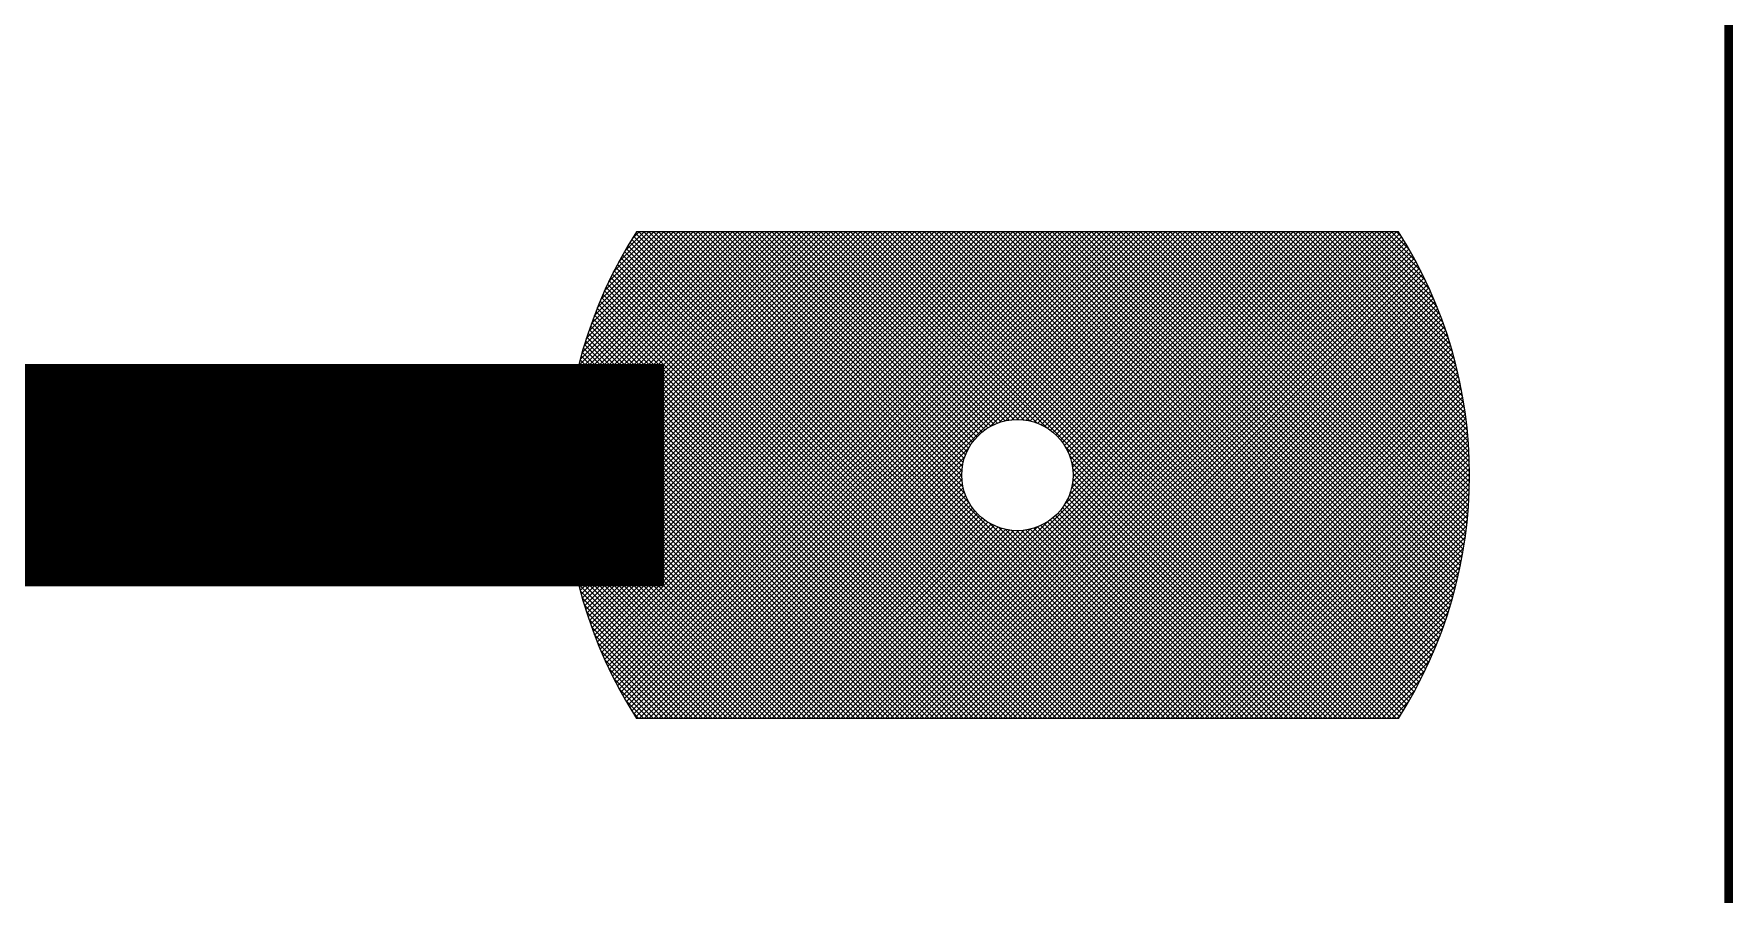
# Model space of a CAD drawing. Extents: x 0 to 395, y 0 to 270.
# Drawn here: x 122.83 to 128.91, y 216.3 to 219.39 of the extents above; entities that cross this region are included whole.
import ezdxf

# ---------------------------------------------------------------- set-up
doc = ezdxf.new("R2010")
doc.units = 0
doc.header["$LTSCALE"] = 0.3
doc.layers.get('0').update_dxf_attribs({"linetype": 'CONTINUOUS'})
doc.layers.add('TRACK', color=3, linetype='CONTINUOUS')

# ---------------------------------------------------------------- blocks, each defined once
blk = doc.blocks.new('*X10')
at = {"color": 0}
for p, q in [((70.13, 76.1935), (71.0116, 77.075)), ((70.13, 76.2112), (70.9939, 77.075)), ((70.1302, 76.1759), (71.0292, 77.075)), ((70.1303, 76.2291), (70.9762, 77.075)), ((70.1305, 76.1586), (71.0469, 77.075)), ((70.1307, 76.2472), (70.9585, 77.075)), ((70.1311, 76.1415), (71.0646, 77.075)), ((70.1313, 76.2655), (70.9408, 77.075)), ((70.1318, 76.1245), (71.0823, 77.075)), ((70.1322, 76.284), (70.9232, 77.075)), ((70.1326, 76.1077), (71.0999, 77.075)), ((70.1333, 76.3028), (70.9055, 77.075)), ((70.1337, 76.091), (71.1176, 77.075)), ((70.1346, 76.3218), (70.8878, 77.075)), ((70.1348, 76.0745), (71.1353, 77.075)), ((70.1361, 76.341), (70.8701, 77.075)), ((70.1362, 76.0582), (71.153, 77.075)), ((70.1377, 76.042), (71.1707, 77.075)), ((70.1379, 76.3605), (70.8525, 77.075)), ((70.1393, 76.026), (71.1883, 77.075)), ((70.14, 76.3802), (70.8348, 77.075)), ((70.1411, 76.0101), (71.206, 77.075)), ((70.1424, 76.4003), (70.8171, 77.075)), ((70.1431, 75.9944), (71.2237, 77.075)), ((70.145, 76.4206), (70.7994, 77.075)), ((70.1451, 75.9788), (71.2414, 77.075)), ((70.1473, 75.9633), (71.259, 77.075)), ((70.148, 76.4413), (70.7817, 77.075)), ((70.1497, 75.9479), (71.2767, 77.075)), ((70.1513, 76.4622), (70.7641, 77.075)), ((70.1521, 75.9327), (71.2944, 77.075)), ((70.1547, 75.9176), (71.3121, 77.075)), ((70.1549, 76.4835), (70.7464, 77.075)), ((70.1574, 75.9027), (71.3298, 77.075)), ((70.1589, 76.5052), (70.7287, 77.075)), ((70.1603, 75.8878), (71.3474, 77.075)), ((70.1632, 75.8731), (71.3651, 77.075)), ((70.1633, 76.5273), (70.711, 77.075)), ((70.1663, 75.8585), (71.3828, 77.075)), ((70.1681, 76.5497), (70.6934, 77.075)), ((70.1695, 75.844), (71.4005, 77.075)), ((70.1728, 75.8296), (71.4181, 77.075)), ((70.1733, 76.5726), (70.6757, 77.075)), ((70.1762, 75.8154), (71.4358, 77.075)), ((70.179, 76.596), (70.658, 77.075)), ((70.1797, 75.8012), (71.4535, 77.075)), ((70.1833, 75.7871), (71.4712, 77.075)), ((70.1852, 76.6198), (70.6403, 77.075)), ((70.1871, 75.7732), (71.4889, 77.075)), ((70.1909, 75.7594), (71.5065, 77.075)), ((70.1919, 76.6443), (70.6227, 77.075)), ((70.1948, 75.7456), (71.5242, 77.075)), ((70.1989, 75.732), (71.5419, 77.075)), ((70.1992, 76.6693), (70.605, 77.075)), ((70.203, 75.7184), (71.5596, 77.075)), ((70.2072, 75.705), (71.5772, 77.075)), ((70.2072, 76.6949), (70.5873, 77.075)), ((70.2116, 75.6916), (71.5949, 77.075)), ((70.2159, 76.7213), (70.5696, 77.075)), ((70.216, 75.6784), (71.6126, 77.075)), ((70.2205, 75.6652), (71.6303, 77.075)), ((70.2251, 75.6522), (71.648, 77.075)), ((70.2253, 76.7484), (70.5519, 77.075)), ((70.2298, 75.6392), (71.6656, 77.075)), ((70.2346, 75.6263), (71.6833, 77.075)), ((70.2357, 76.7764), (70.5343, 77.075)), ((70.2395, 75.6135), (71.701, 77.075)), ((70.2445, 75.6008), (71.7187, 77.075)), ((70.247, 76.8054), (70.5166, 77.075)), ((70.2496, 75.5882), (71.7363, 77.075)), ((70.2547, 75.5757), (71.754, 77.075)), ((70.2594, 76.8355), (70.4989, 77.075)), ((70.2599, 75.5633), (71.7717, 77.075)), ((70.2653, 75.5509), (71.7894, 77.075)), ((70.2707, 75.5386), (71.8071, 77.075)), ((70.2732, 76.8669), (70.4812, 77.075)), ((70.2762, 75.5264), (71.8247, 77.075)), ((70.2817, 75.5143), (71.8424, 77.075)), ((70.2874, 75.5023), (71.8601, 77.075)), ((70.2885, 76.8999), (70.4636, 77.075)), ((70.2931, 75.4904), (71.8778, 77.075)), ((70.299, 75.4785), (71.8954, 77.075)), ((70.3048, 75.4667), (71.9131, 77.075)), ((70.3056, 76.9347), (70.4459, 77.075)), ((70.3108, 75.455), (71.9308, 77.075)), ((70.3169, 75.4434), (71.9485, 77.075)), ((70.323, 75.4319), (71.9662, 77.075)), ((70.325, 76.9718), (70.4282, 77.075)), ((70.3292, 75.4204), (71.9838, 77.075)), ((70.3355, 75.409), (72.0015, 77.075)), ((70.3419, 75.3977), (72.0192, 77.075)), ((70.3473, 77.0118), (70.4105, 77.075)), ((70.3483, 75.3865), (72.0369, 77.075)), ((70.3548, 75.3753), (72.0545, 77.075)), ((72.0714, 75.325), (70.3611, 77.0353)), ((70.3614, 75.3642), (72.0722, 77.075)), ((72.0891, 75.325), (70.3678, 77.0463)), ((70.3681, 75.3532), (72.0899, 77.075)), ((70.3736, 77.0557), (70.3928, 77.075)), ((72.1068, 75.325), (70.3745, 77.0573)), ((70.3748, 75.3422), (72.1076, 77.075)), ((72.1244, 75.325), (70.3813, 77.0681)), ((70.3816, 75.3314), (72.1253, 77.075)), ((72.1421, 75.325), (70.3921, 77.075)), ((70.3929, 75.325), (72.1429, 77.075)), ((72.1598, 75.325), (70.4098, 77.075)), ((70.4106, 75.325), (72.1606, 77.075)), ((72.1775, 75.325), (70.4275, 77.075)), ((70.4283, 75.325), (72.1783, 77.075)), ((72.1952, 75.325), (70.4452, 77.075)), ((70.446, 75.325), (72.196, 77.075)), ((72.2128, 75.325), (70.4628, 77.075)), ((70.4636, 75.325), (72.2136, 77.075)), ((72.2305, 75.325), (70.4805, 77.075)), ((70.4813, 75.325), (72.2313, 77.075)), ((72.2482, 75.325), (70.4982, 77.075)), ((70.499, 75.325), (72.249, 77.075)), ((72.2659, 75.325), (70.5159, 77.075)), ((70.5167, 75.325), (72.2667, 77.075)), ((72.2835, 75.325), (70.5335, 77.075)), ((70.5344, 75.325), (72.2844, 77.075)), ((72.3012, 75.325), (70.5512, 77.075)), ((70.552, 75.325), (72.302, 77.075)), ((72.3189, 75.325), (70.5689, 77.075)), ((70.5697, 75.325), (72.3197, 77.075)), ((72.3366, 75.325), (70.5866, 77.075)), ((70.5874, 75.325), (72.3374, 77.075)), ((71.5857, 76.0936), (70.6043, 77.075)), ((71.5681, 76.1288), (70.6219, 77.075)), ((71.5603, 76.1543), (70.6396, 77.075)), ((71.5565, 76.1758), (70.6573, 77.075)), ((71.5551, 76.1949), (70.675, 77.075)), ((71.5554, 76.2123), (70.6926, 77.075)), ((71.557, 76.2283), (70.7103, 77.075)), ((71.5597, 76.2433), (70.728, 77.075)), ((71.5634, 76.2573), (70.7457, 77.075)), ((71.5678, 76.2705), (70.7634, 77.075)), ((71.573, 76.283), (70.781, 77.075)), ((71.5789, 76.2948), (70.7987, 77.075)), ((71.5854, 76.306), (70.8164, 77.075)), ((71.5925, 76.3166), (70.8341, 77.075)), ((71.6002, 76.3266), (70.8517, 77.075)), ((71.6084, 76.336), (70.8694, 77.075)), ((71.6172, 76.3449), (70.8871, 77.075)), ((71.6265, 76.3533), (70.9048, 77.075)), ((71.6364, 76.361), (70.9224, 77.075)), ((71.6469, 76.3683), (70.9401, 77.075)), ((71.6579, 76.3749), (70.9578, 77.075)), ((71.6696, 76.3809), (70.9755, 77.075)), ((71.682, 76.3862), (70.9932, 77.075)), ((71.695, 76.3908), (71.0108, 77.075)), ((71.7089, 76.3946), (71.0285, 77.075)), ((71.7237, 76.3975), (71.0462, 77.075)), ((71.7395, 76.3994), (71.0639, 77.075)), ((71.7566, 76.4), (71.0815, 77.075)), ((71.7753, 76.399), (71.0992, 77.075)), ((71.7962, 76.3957), (71.1169, 77.075)), ((71.8207, 76.3889), (71.1346, 77.075)), ((71.8528, 76.3745), (71.1523, 77.075)), ((72.9199, 75.325), (71.1699, 77.075)), ((71.1707, 75.325), (72.9207, 77.075)), ((72.9376, 75.325), (71.1876, 77.075)), ((71.1884, 75.325), (72.9384, 77.075)), ((72.9553, 75.325), (71.2053, 77.075)), ((71.2061, 75.325), (72.9561, 77.075)), ((72.973, 75.325), (71.223, 77.075)), ((71.2238, 75.325), (72.9738, 77.075)), ((72.9906, 75.325), (71.2406, 77.075)), ((71.2415, 75.325), (72.9915, 77.075)), ((73.0083, 75.325), (71.2583, 77.075)), ((71.2591, 75.325), (73.0091, 77.075)), ((73.026, 75.325), (71.276, 77.075)), ((71.2768, 75.325), (73.0268, 77.075)), ((73.0437, 75.325), (71.2937, 77.075)), ((71.2945, 75.325), (73.0445, 77.075)), ((73.0614, 75.325), (71.3114, 77.075)), ((71.3122, 75.325), (73.0622, 77.075)), ((73.079, 75.325), (71.329, 77.075)), ((71.3298, 75.325), (73.0798, 77.075)), ((73.0967, 75.325), (71.3467, 77.075)), ((71.3475, 75.325), (73.0975, 77.075)), ((73.1144, 75.325), (71.3644, 77.075)), ((71.3652, 75.325), (73.1152, 77.075)), ((73.1273, 75.3297), (71.3821, 77.075)), ((71.3829, 75.325), (73.1276, 77.0698)), ((73.1341, 75.3406), (71.3997, 77.075)), ((71.4006, 75.325), (73.1345, 77.0589)), ((73.1409, 75.3515), (71.4174, 77.075)), ((71.4182, 75.325), (73.1412, 77.048)), ((73.1476, 75.3625), (71.4351, 77.075)), ((71.4359, 75.325), (73.1479, 77.037)), ((73.1542, 75.3736), (71.4528, 77.075)), ((73.1607, 75.3848), (71.4705, 77.075)), ((73.1672, 75.396), (71.4881, 77.075)), ((73.1735, 75.4073), (71.5058, 77.075)), ((73.1798, 75.4187), (71.5235, 77.075)), ((73.1861, 75.4301), (71.5412, 77.075)), ((73.1922, 75.4417), (71.5588, 77.075)), ((73.1983, 75.4533), (71.5765, 77.075)), ((73.2043, 75.465), (71.5942, 77.075)), ((73.2102, 75.4767), (71.6119, 77.075)), ((73.216, 75.4886), (71.6296, 77.075)), ((73.2217, 75.5005), (71.6472, 77.075)), ((71.6507, 76.3707), (72.3551, 77.075)), ((73.2274, 75.5125), (71.6649, 77.075)), ((73.233, 75.5246), (71.6826, 77.075)), ((71.6851, 76.3874), (72.3727, 77.075)), ((73.2385, 75.5368), (71.7003, 77.075)), ((71.7104, 76.395), (72.3904, 77.075)), ((73.2439, 75.549), (71.7179, 77.075)), ((71.7317, 76.3986), (72.4081, 77.075)), ((73.2492, 75.5614), (71.7356, 77.075)), ((71.7507, 76.4), (72.4258, 77.075)), ((73.2545, 75.5738), (71.7533, 77.075)), ((71.768, 76.3996), (72.4435, 77.075)), ((73.2597, 75.5863), (71.771, 77.075)), ((71.784, 76.3979), (72.4611, 77.075)), ((73.2647, 75.5989), (71.7887, 77.075)), ((71.7989, 76.3951), (72.4788, 77.075)), ((73.2697, 75.6116), (71.8063, 77.075)), ((71.8129, 76.3914), (72.4965, 77.075)), ((73.2746, 75.6244), (71.824, 77.075)), ((71.8261, 76.3869), (72.5142, 77.075)), ((71.8386, 76.3817), (72.5318, 77.075)), ((73.2794, 75.6372), (71.8417, 77.075)), ((71.8503, 76.3758), (72.5495, 77.075)), ((73.2842, 75.6502), (71.8594, 77.075)), ((71.8615, 76.3693), (72.5672, 77.075)), ((71.872, 76.3622), (72.5849, 77.075)), ((73.2888, 75.6632), (71.877, 77.075)), ((71.882, 76.3545), (72.6025, 77.075)), ((71.8915, 76.3462), (72.6202, 77.075)), ((73.2933, 75.6764), (71.8947, 77.075)), ((71.9003, 76.3374), (72.6379, 77.075)), ((71.9086, 76.3281), (72.6556, 77.075)), ((73.2978, 75.6896), (71.9124, 77.075)), ((71.9164, 76.3181), (72.6733, 77.075)), ((71.9236, 76.3076), (72.6909, 77.075)), ((71.9284, 76.1003), (72.9031, 77.075)), ((73.3021, 75.703), (71.9301, 77.075)), ((71.9302, 76.2965), (72.7086, 77.075)), ((71.9361, 76.2848), (72.7263, 77.075)), ((71.9414, 76.2724), (72.744, 77.075)), ((71.9435, 76.1331), (72.8854, 77.075)), ((71.946, 76.2593), (72.7616, 77.075)), ((73.3064, 75.7164), (71.9478, 77.075)), ((71.9498, 76.2454), (72.7793, 77.075)), ((71.9505, 76.1578), (72.8677, 77.075)), ((71.9526, 76.2306), (72.797, 77.075)), ((71.9539, 76.1788), (72.85, 77.075)), ((71.9545, 76.2148), (72.8147, 77.075)), ((71.955, 76.1976), (72.8324, 77.075)), ((73.3105, 75.7299), (71.9654, 77.075)), ((73.3146, 75.7435), (71.9831, 77.075)), ((73.3185, 75.7573), (72.0008, 77.075)), ((73.3224, 75.7711), (72.0185, 77.075)), ((73.3261, 75.785), (72.0361, 77.075)), ((73.3298, 75.7991), (72.0538, 77.075)), ((73.3333, 75.8132), (72.0715, 77.075)), ((73.3367, 75.8275), (72.0892, 77.075)), ((73.34, 75.8418), (72.1069, 77.075)), ((73.3432, 75.8563), (72.1245, 77.075)), ((73.3463, 75.8709), (72.1422, 77.075)), ((73.3493, 75.8856), (72.1599, 77.075)), ((73.3521, 75.9004), (72.1776, 77.075)), ((73.3549, 75.9154), (72.1952, 77.075)), ((73.3575, 75.9304), (72.2129, 77.075)), ((73.36, 75.9456), (72.2306, 77.075)), ((73.3623, 75.961), (72.2483, 77.075)), ((73.3645, 75.9764), (72.266, 77.075)), ((73.3666, 75.992), (72.2836, 77.075)), ((73.3686, 76.0077), (72.3013, 77.075)), ((73.3704, 76.0236), (72.319, 77.075)), ((73.3721, 76.0396), (72.3367, 77.075)), ((73.3736, 76.0558), (72.3543, 77.075)), ((73.375, 76.0721), (72.372, 77.075)), ((73.3762, 76.0885), (72.3897, 77.075)), ((73.3772, 76.1051), (72.4074, 77.075)), ((73.3781, 76.1219), (72.4251, 77.075)), ((73.3789, 76.1389), (72.4427, 77.075)), ((73.3794, 76.156), (72.4604, 77.075)), ((73.3798, 76.1733), (72.4781, 77.075)), ((73.38, 76.1908), (72.4958, 77.075)), ((73.38, 76.2085), (72.5134, 77.075)), ((73.3798, 76.2263), (72.5311, 77.075)), ((73.3794, 76.2444), (72.5488, 77.075)), ((73.3788, 76.2627), (72.5665, 77.075)), ((73.378, 76.2812), (72.5842, 77.075)), ((73.3769, 76.2999), (72.6018, 77.075)), ((73.3756, 76.3189), (72.6195, 77.075)), ((73.3741, 76.3381), (72.6372, 77.075)), ((73.3723, 76.3575), (72.6549, 77.075)), ((73.3703, 76.3772), (72.6725, 77.075)), ((73.368, 76.3972), (72.6902, 77.075)), ((73.3654, 76.4175), (72.7079, 77.075)), ((73.3625, 76.4381), (72.7256, 77.075)), ((73.3592, 76.459), (72.7432, 77.075)), ((73.3556, 76.4803), (72.7609, 77.075)), ((73.3517, 76.5019), (72.7786, 77.075)), ((73.3474, 76.5239), (72.7963, 77.075)), ((73.3427, 76.5463), (72.814, 77.075)), ((73.3375, 76.5691), (72.8316, 77.075)), ((73.3319, 76.5924), (72.8493, 77.075)), ((73.3258, 76.6162), (72.867, 77.075)), ((73.3192, 76.6405), (72.8847, 77.075)), ((73.3119, 76.6654), (72.9023, 77.075)), ((73.3041, 76.691), (72.92, 77.075)), ((73.2955, 76.7172), (72.9377, 77.075)), ((73.2862, 76.7442), (72.9554, 77.075)), ((73.276, 76.7721), (72.9731, 77.075)), ((73.2648, 76.8009), (72.9907, 77.075)), ((73.2525, 76.8309), (73.0084, 77.075)), ((73.239, 76.8621), (73.0261, 77.075)), ((73.224, 76.8948), (73.0438, 77.075)), ((73.2072, 76.9293), (73.0614, 77.075)), ((73.1881, 76.966), (73.0791, 77.075)), ((73.1663, 77.0055), (73.0968, 77.075)), ((73.1407, 77.0488), (73.1145, 77.075)), ((71.9653, 75.325), (70.3227, 76.9676)), ((71.983, 75.325), (70.3289, 76.9791)), ((72.0007, 75.325), (70.3352, 76.9905)), ((72.0184, 75.325), (70.3416, 77.0018)), ((72.0361, 75.325), (70.348, 77.013)), ((72.0537, 75.325), (70.3545, 77.0242)), ((71.4536, 75.325), (73.1545, 77.0259)), ((71.4713, 75.325), (73.161, 77.0147)), ((71.4889, 75.325), (73.1674, 77.0035)), ((71.5066, 75.325), (73.1738, 76.9922)), ((71.5243, 75.325), (73.1801, 76.9808)), ((71.542, 75.325), (73.1863, 76.9694)), ((71.877, 75.325), (70.2929, 76.9091)), ((71.8946, 75.325), (70.2987, 76.9209)), ((71.9123, 75.325), (70.3046, 76.9327)), ((71.93, 75.325), (70.3105, 76.9444)), ((71.9477, 75.325), (70.3166, 76.9561)), ((71.5597, 75.325), (73.1925, 76.9578)), ((71.5773, 75.325), (73.1985, 76.9462)), ((71.595, 75.325), (73.2045, 76.9345)), ((71.6127, 75.325), (73.2104, 76.9227)), ((71.6304, 75.325), (73.2163, 76.9109)), ((71.7886, 75.325), (70.265, 76.8485)), ((71.8062, 75.325), (70.2704, 76.8608)), ((71.8239, 75.325), (70.2759, 76.873)), ((71.8416, 75.325), (70.2815, 76.8851)), ((71.8593, 75.325), (70.2871, 76.8971)), ((71.648, 75.325), (73.222, 76.899)), ((71.6657, 75.325), (73.2277, 76.8869)), ((71.6834, 75.325), (73.2332, 76.8748)), ((71.7011, 75.325), (73.2387, 76.8627)), ((71.7188, 75.325), (73.2442, 76.8504)), ((71.7002, 75.325), (70.2393, 76.7859)), ((71.7179, 75.325), (70.2443, 76.7986)), ((71.7355, 75.325), (70.2493, 76.8112)), ((71.7532, 75.325), (70.2545, 76.8237)), ((71.7709, 75.325), (70.2597, 76.8362)), ((71.7364, 75.325), (73.2495, 76.8381)), ((71.7541, 75.325), (73.2547, 76.8256)), ((71.7718, 75.325), (73.2599, 76.8131)), ((71.7895, 75.325), (73.265, 76.8005)), ((71.8071, 75.325), (73.27, 76.7878)), ((71.6295, 75.325), (70.2203, 76.7342)), ((71.6471, 75.325), (70.2249, 76.7472)), ((71.6648, 75.325), (70.2296, 76.7602)), ((71.6825, 75.325), (70.2344, 76.7731)), ((71.8248, 75.325), (73.2749, 76.775)), ((71.8425, 75.325), (73.2797, 76.7622)), ((71.8602, 75.325), (73.2844, 76.7492)), ((71.8779, 75.325), (73.289, 76.7361)), ((71.5411, 75.325), (70.1987, 76.6674)), ((71.5588, 75.325), (70.2028, 76.681)), ((71.5764, 75.325), (70.207, 76.6944)), ((71.5941, 75.325), (70.2114, 76.7077)), ((71.6118, 75.325), (70.2158, 76.721)), ((71.8955, 75.325), (73.2935, 76.723)), ((71.9132, 75.325), (73.298, 76.7098)), ((71.9309, 75.325), (73.3023, 76.6964)), ((71.9486, 75.325), (73.3066, 76.683)), ((71.9662, 75.325), (73.3107, 76.6695)), ((71.4704, 75.325), (70.1832, 76.6122)), ((71.488, 75.325), (70.1869, 76.6262)), ((71.5057, 75.325), (70.1907, 76.64)), ((71.5234, 75.325), (70.1946, 76.6538)), ((71.9839, 75.325), (73.3148, 76.6558)), ((72.0016, 75.325), (73.3187, 76.6421)), ((72.0193, 75.325), (73.3225, 76.6283)), ((72.037, 75.325), (73.3263, 76.6143)), ((71.3997, 75.325), (70.1693, 76.5553)), ((71.4173, 75.325), (70.1726, 76.5697)), ((71.435, 75.325), (70.176, 76.584)), ((71.4527, 75.325), (70.1795, 76.5982)), ((72.0546, 75.325), (73.3299, 76.6003)), ((72.0723, 75.325), (73.3335, 76.5861)), ((72.09, 75.325), (73.3369, 76.5719)), ((72.1077, 75.325), (73.3402, 76.5575)), ((72.1253, 75.325), (73.3434, 76.543)), ((71.3113, 75.325), (70.1546, 76.4817)), ((71.3289, 75.325), (70.1573, 76.4966)), ((71.3466, 75.325), (70.1601, 76.5115)), ((71.3643, 75.325), (70.1631, 76.5262)), ((71.382, 75.325), (70.1661, 76.5408)), ((72.143, 75.325), (73.3465, 76.5284)), ((72.1607, 75.325), (73.3494, 76.5137)), ((72.1784, 75.325), (73.3523, 76.4989)), ((72.1961, 75.325), (73.355, 76.4839)), ((71.2406, 75.325), (70.145, 76.4205)), ((71.2582, 75.325), (70.1472, 76.436)), ((71.2759, 75.325), (70.1496, 76.4514)), ((71.2936, 75.325), (70.152, 76.4666)), ((72.2137, 75.325), (73.3576, 76.4689)), ((72.2314, 75.325), (73.3601, 76.4537)), ((72.2491, 75.325), (73.3624, 76.4383)), ((72.2668, 75.325), (73.3646, 76.4229)), ((71.1875, 75.325), (70.1393, 76.3733)), ((71.2052, 75.325), (70.141, 76.3892)), ((71.2229, 75.325), (70.143, 76.4049)), ((72.2844, 75.325), (73.3667, 76.4073)), ((72.3021, 75.325), (73.3687, 76.3916)), ((72.3198, 75.325), (73.3705, 76.3757)), ((72.3375, 75.325), (73.3721, 76.3597)), ((71.1168, 75.325), (70.1336, 76.3082)), ((71.1345, 75.325), (70.1348, 76.3247)), ((71.1522, 75.325), (70.1361, 76.341)), ((71.1698, 75.325), (70.1376, 76.3572)), ((70.6051, 75.325), (71.5843, 76.3043)), ((72.3552, 75.325), (73.3737, 76.3435)), ((72.3728, 75.325), (73.375, 76.3272)), ((72.3905, 75.325), (73.3762, 76.3107)), ((71.0461, 75.325), (70.1305, 76.2406)), ((71.0638, 75.325), (70.131, 76.2578)), ((71.0815, 75.325), (70.1317, 76.2747)), ((71.0991, 75.325), (70.1326, 76.2916)), ((70.6227, 75.325), (71.5676, 76.2699)), ((70.6404, 75.325), (71.56, 76.2446)), ((72.9023, 75.325), (71.9295, 76.2978)), ((72.8846, 75.325), (71.9439, 76.2657)), ((72.8669, 75.325), (71.9507, 76.2412)), ((72.4082, 75.325), (73.3773, 76.2941)), ((72.4259, 75.325), (73.3782, 76.2773)), ((72.4435, 75.325), (73.3789, 76.2603)), ((72.4612, 75.325), (73.3794, 76.2432)), ((71.0107, 75.325), (70.13, 76.2057)), ((70.9931, 75.325), (70.13, 76.188)), ((71.0284, 75.325), (70.1302, 76.2233)), ((70.6581, 75.325), (71.5564, 76.2233)), ((70.6758, 75.325), (71.555, 76.2043)), ((70.6935, 75.325), (71.5554, 76.187)), ((72.8492, 75.325), (71.954, 76.2203)), ((72.8139, 75.325), (71.9544, 76.1845)), ((72.8315, 75.325), (71.955, 76.2016)), ((72.4789, 75.325), (73.3798, 76.2259)), ((72.4966, 75.325), (73.38, 76.2084)), ((72.5143, 75.325), (73.38, 76.1907)), ((70.9754, 75.325), (70.1303, 76.1701)), ((70.9577, 75.325), (70.1307, 76.152)), ((70.94, 75.325), (70.1314, 76.1337)), ((70.7111, 75.325), (71.5571, 76.171)), ((70.7288, 75.325), (71.5599, 76.1561)), ((70.7465, 75.325), (71.5636, 76.1421)), ((70.7642, 75.325), (71.5681, 76.1289)), ((70.7818, 75.325), (71.5733, 76.1164)), ((72.7432, 75.325), (71.9412, 76.127)), ((72.7608, 75.325), (71.9458, 76.14)), ((72.7785, 75.325), (71.9496, 76.1539)), ((72.7962, 75.325), (71.9525, 76.1687)), ((72.5319, 75.325), (73.3798, 76.1728)), ((72.5496, 75.325), (73.3794, 76.1548)), ((72.5673, 75.325), (73.3788, 76.1365)), ((72.585, 75.325), (73.3779, 76.118)), ((70.9224, 75.325), (70.1322, 76.1151)), ((70.9047, 75.325), (70.1333, 76.0964)), ((70.887, 75.325), (70.1346, 76.0774)), ((70.8693, 75.325), (70.1362, 76.0581)), ((70.7995, 75.325), (71.5792, 76.1047)), ((70.8172, 75.325), (71.5857, 76.0935)), ((70.8349, 75.325), (71.5928, 76.083)), ((70.8525, 75.325), (71.6005, 76.073)), ((70.8702, 75.325), (71.6088, 76.0635)), ((72.6371, 75.325), (71.8999, 76.0622)), ((72.6548, 75.325), (71.9083, 76.0715)), ((72.6724, 75.325), (71.916, 76.0814)), ((72.6901, 75.325), (71.9233, 76.0919)), ((72.7078, 75.325), (71.9299, 76.1029)), ((72.7255, 75.325), (71.9359, 76.1146)), ((72.6026, 75.325), (73.3769, 76.0992)), ((72.6203, 75.325), (73.3756, 76.0803)), ((72.638, 75.325), (73.374, 76.0611)), ((70.8516, 75.325), (70.138, 76.0386)), ((70.834, 75.325), (70.1401, 76.0188)), ((70.8163, 75.325), (70.1425, 75.9988)), ((70.8879, 75.325), (71.6176, 76.0547)), ((70.9056, 75.325), (71.6269, 76.0464)), ((70.9233, 75.325), (71.6369, 76.0386)), ((70.9409, 75.325), (71.6474, 76.0314)), ((70.9586, 75.325), (71.6585, 76.0248)), ((70.9763, 75.325), (71.6702, 76.0189)), ((70.994, 75.325), (71.6826, 76.0136)), ((71.0116, 75.325), (71.6957, 76.009)), ((71.0293, 75.325), (71.7096, 76.0052)), ((71.047, 75.325), (71.7244, 76.0024)), ((71.0647, 75.325), (71.7402, 76.0005)), ((71.0824, 75.325), (71.7574, 76)), ((71.1, 75.325), (71.7762, 76.0011)), ((71.1177, 75.325), (71.7972, 76.0045)), ((71.1354, 75.325), (71.8219, 76.0115)), ((71.1531, 75.325), (71.8547, 76.0266)), ((72.3543, 75.325), (71.6486, 76.0307)), ((72.3719, 75.325), (71.6838, 76.0131)), ((72.3896, 75.325), (71.7093, 76.0053)), ((72.4073, 75.325), (71.7308, 76.0015)), ((72.425, 75.325), (71.7499, 76.0001)), ((72.4426, 75.325), (71.7673, 76.0004)), ((72.4603, 75.325), (71.7833, 76.002)), ((72.478, 75.325), (71.7983, 76.0047)), ((72.4957, 75.325), (71.8123, 76.0084)), ((72.5134, 75.325), (71.8255, 76.0128)), ((72.531, 75.325), (71.838, 76.018)), ((72.5487, 75.325), (71.8498, 76.0239)), ((72.5664, 75.325), (71.861, 76.0304)), ((72.5841, 75.325), (71.8716, 76.0375)), ((72.6017, 75.325), (71.8816, 76.0452)), ((72.6194, 75.325), (71.891, 76.0534)), ((72.6557, 75.325), (73.3723, 76.0416)), ((72.6733, 75.325), (73.3702, 76.0219)), ((72.691, 75.325), (73.3679, 76.0018)), ((70.7986, 75.325), (70.1452, 75.9784)), ((70.7809, 75.325), (70.1482, 75.9578)), ((70.7633, 75.325), (70.1515, 75.9368)), ((72.7087, 75.325), (73.3652, 75.9815)), ((72.7264, 75.325), (73.3623, 75.9609)), ((72.7441, 75.325), (73.3591, 75.94)), ((70.7456, 75.325), (70.1551, 75.9155)), ((70.7279, 75.325), (70.1591, 75.8938)), ((72.7617, 75.325), (73.3555, 75.9187)), ((72.7794, 75.325), (73.3515, 75.8971)), ((72.7971, 75.325), (73.3472, 75.8751)), ((70.7102, 75.325), (70.1635, 75.8717)), ((70.6926, 75.325), (70.1683, 75.8492)), ((70.6749, 75.325), (70.1735, 75.8263)), ((72.8148, 75.325), (73.3424, 75.8527)), ((72.8324, 75.325), (73.3373, 75.8298)), ((70.6572, 75.325), (70.1793, 75.8029)), ((70.6395, 75.325), (70.1855, 75.779)), ((70.6218, 75.325), (70.1922, 75.7546)), ((72.8501, 75.325), (73.3316, 75.8065)), ((72.8678, 75.325), (73.3255, 75.7827)), ((72.8855, 75.325), (73.3188, 75.7584)), ((70.6042, 75.325), (70.1996, 75.7296)), ((70.5865, 75.325), (70.2076, 75.7039)), ((72.9032, 75.325), (73.3116, 75.7334)), ((72.9208, 75.325), (73.3037, 75.7078)), ((70.5688, 75.325), (70.2163, 75.6775)), ((70.5511, 75.325), (70.2258, 75.6503)), ((72.9385, 75.325), (73.2951, 75.6816)), ((72.9562, 75.325), (73.2857, 75.6545)), ((70.5335, 75.325), (70.2362, 75.6223)), ((70.5158, 75.325), (70.2475, 75.5932)), ((72.9739, 75.325), (73.2755, 75.6266)), ((72.9915, 75.325), (73.2643, 75.5977)), ((70.4981, 75.325), (70.26, 75.5631)), ((70.4804, 75.325), (70.2738, 75.5316)), ((73.0092, 75.325), (73.2519, 75.5677)), ((73.0269, 75.325), (73.2383, 75.5364)), ((70.4627, 75.325), (70.2892, 75.4985)), ((70.4451, 75.325), (70.3064, 75.4637)), ((73.0446, 75.325), (73.2232, 75.5037)), ((73.0623, 75.325), (73.2063, 75.4691)), ((70.4274, 75.325), (70.3259, 75.4265)), ((73.0799, 75.325), (73.1872, 75.4323)), ((73.0976, 75.325), (73.1652, 75.3926)), ((70.4097, 75.325), (70.3484, 75.3863)), ((70.392, 75.325), (70.3749, 75.3421)), ((73.1153, 75.325), (73.1394, 75.3492))]:
    blk.add_line(p, q, dxfattribs=at)

msp = doc.modelspace()

# ---------------------------------------------------------------- linework, layer by layer
at = {"layer": 'TRACK'}
for p, q in [((127.7343, 218.68), (124.9957, 218.68)), ((127.7343, 216.93), (124.9957, 216.93))]:
    msp.add_line(p, q, dxfattribs=at)
for points, const_width in [([(127.635, 222.885), (129.54, 222.885), (129.54, 212.725), (132.715, 212.725)], 1.27), ([(120.015, 217.805), (125.095, 217.805)], 0.8)]:
    msp.add_lwpolyline(points, dxfattribs=dict(at, const_width=const_width))
msp.add_circle((126.365, 217.805), 0.2, dxfattribs=at)
for start, end in [(147.42103, 212.57897), (327.42103, 32.57897)]:
    msp.add_arc((126.365, 217.805), 1.625, start, end, dxfattribs=at)

# ---------------------------------------------------------------- block references
at = {"layer": 'TRACK', "xscale": -1}
msp.add_blockref('*X10', (198.12, 141.605), dxfattribs=at)

doc.saveas('drawing.dxf')
